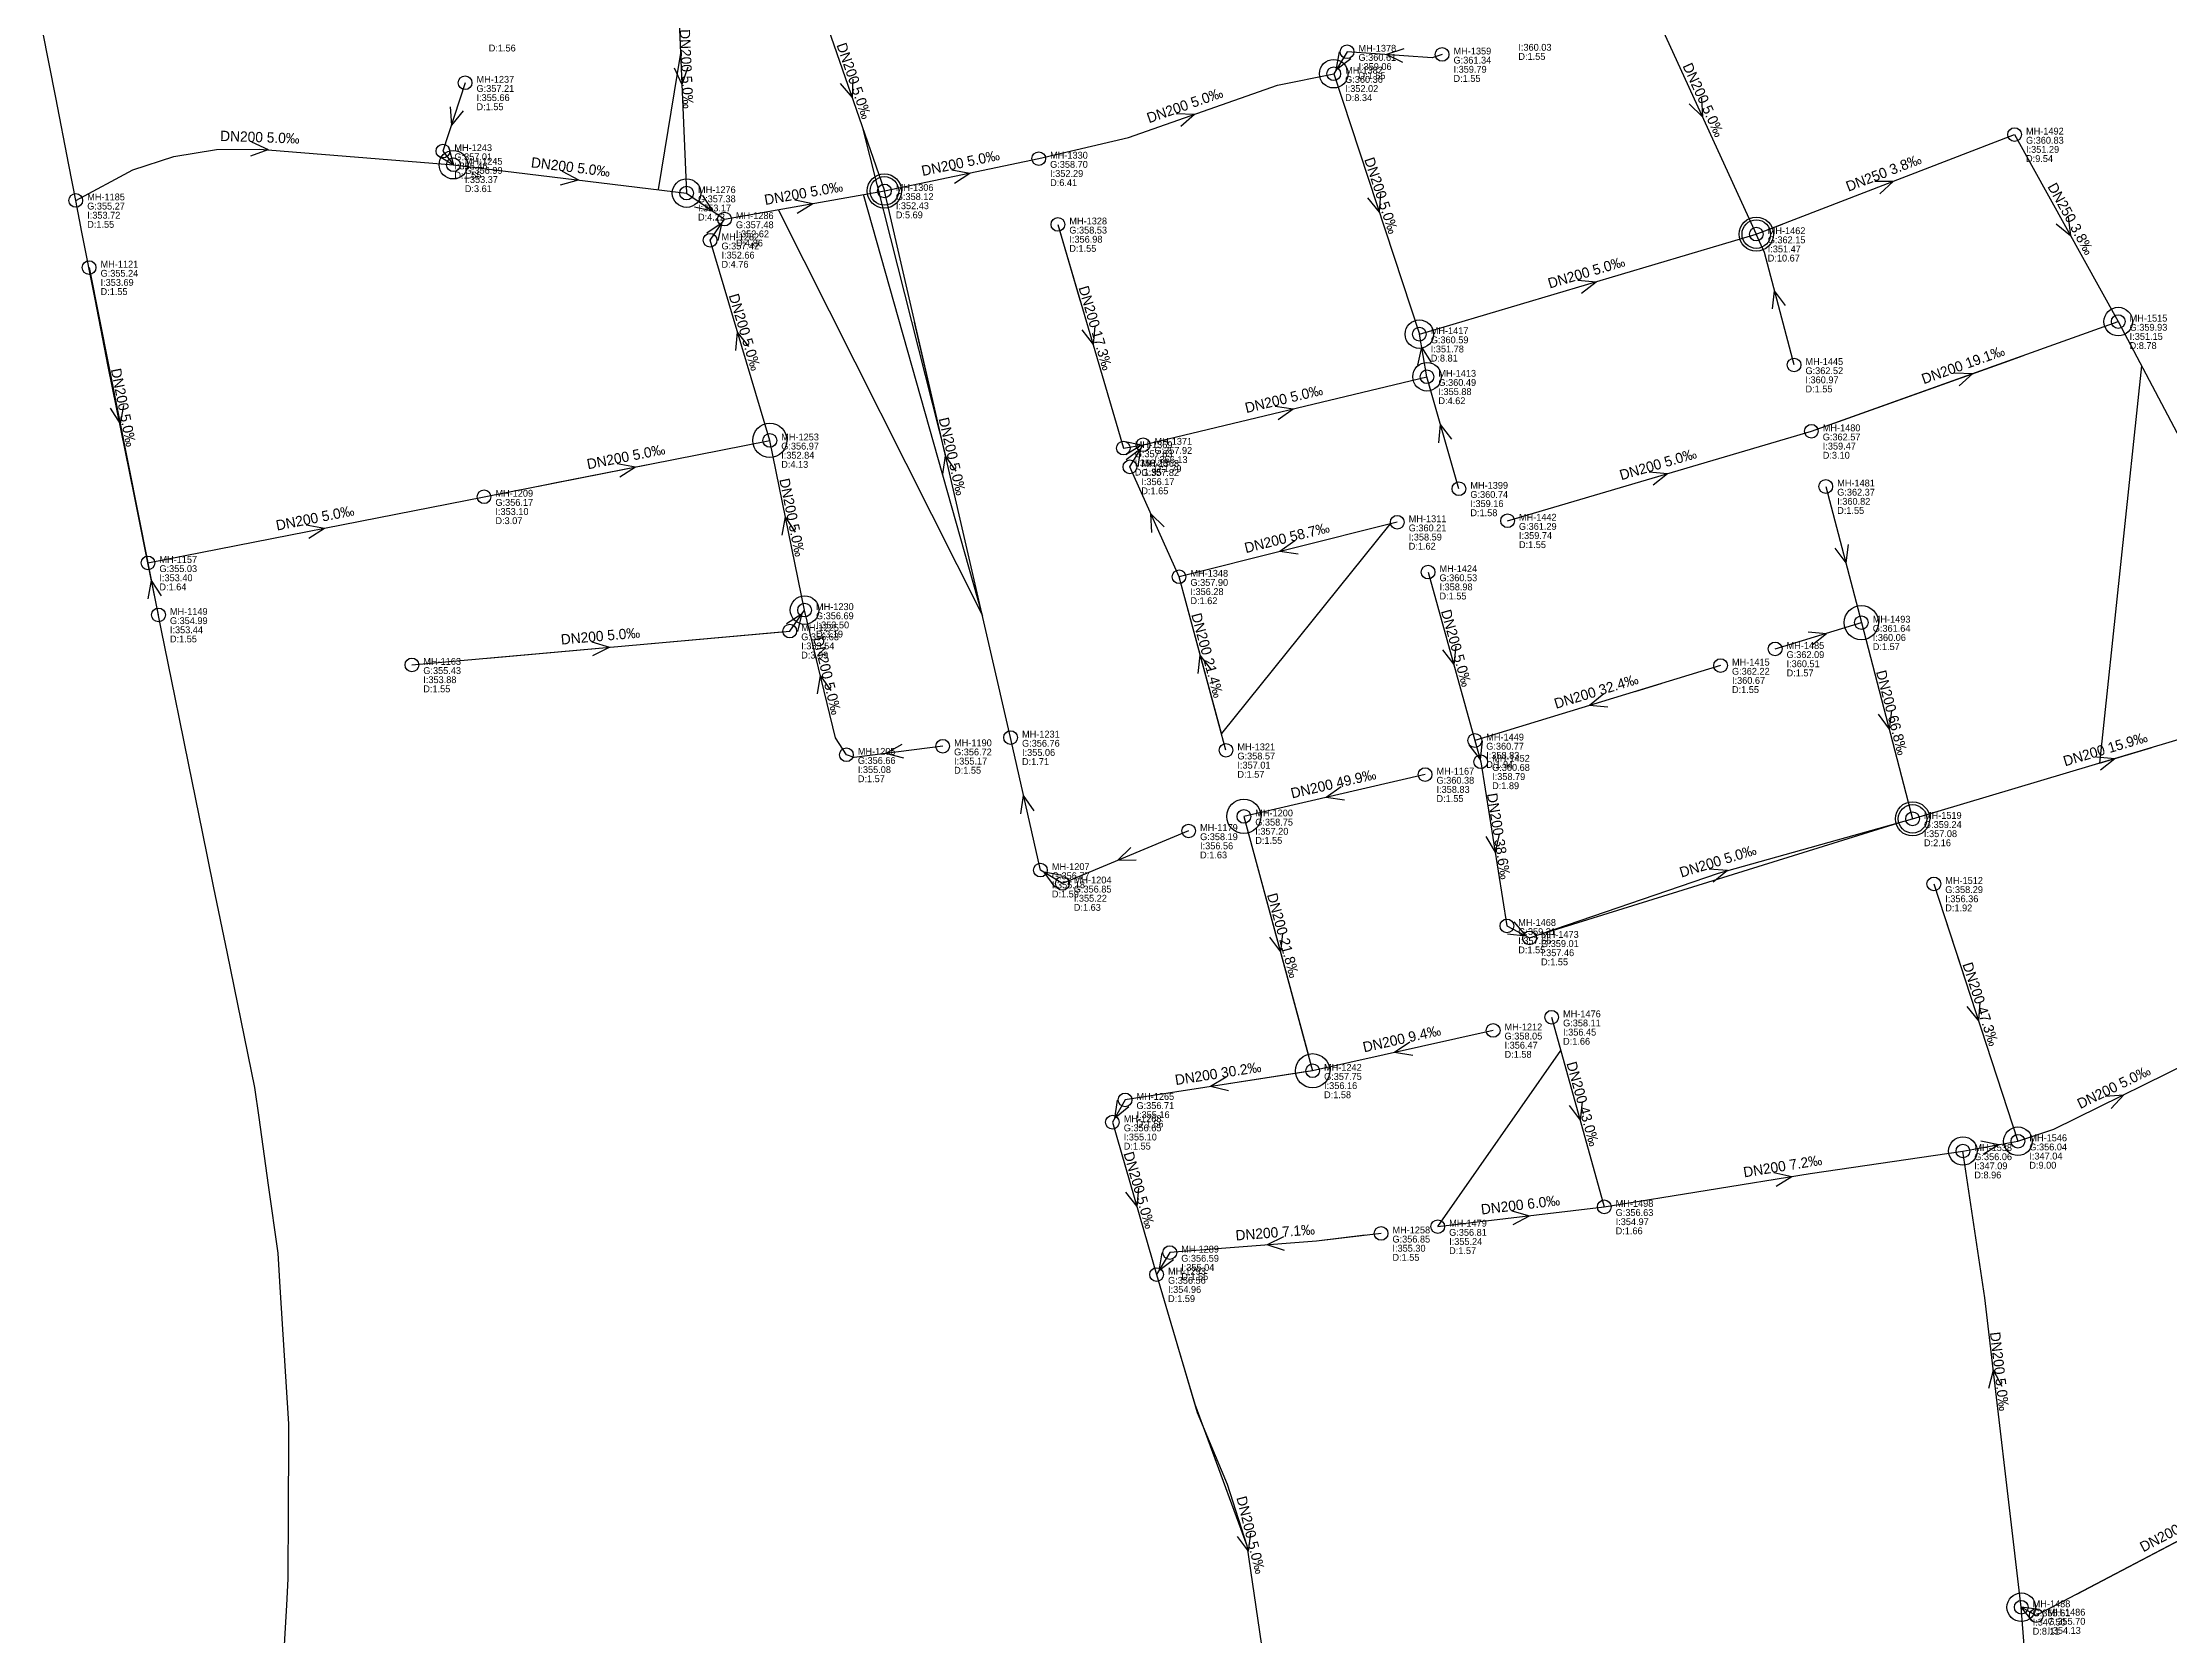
# Model space of a CAD drawing. Header units: metres. Extents: x 449901 to 451990, y 2566737 to 2570846.
# Drawn here: x 449921.7 to 450294.3, y 2568290.2 to 2568569.2 of the extents above; entities that cross this region are included whole.
import ezdxf
from ezdxf.enums import TextEntityAlignment as Align

# ---------------------------------------------------------------- set-up
doc = ezdxf.new("R2010")
doc.units = ezdxf.units.M
for name, color, linetype in [('SEW-CATCHMENT', 4, 'Continuous'), ('SEW-DROP', 6, 'Continuous'), ('SEW-LABEL', 2, 'Continuous'), ('SEW-MH', 7, 'Continuous'), ('SEW-MH-LABEL', 8, 'Continuous'), ('SEW-PIPE-DN200', 3, 'Continuous'), ('SEW-PIPE-DN250', 4, 'Continuous'), ('SEW-RIDER', 8, 'Continuous'), ('SEW-SWEPT-CH', 6, 'Continuous')]:
    doc.layers.add(name, color=color, linetype=linetype)

msp = doc.modelspace()

# ---------------------------------------------------------------- linework, layer by layer
at = {"layer": 'SEW-CATCHMENT'}
msp.add_lwpolyline([(449963.8, 2568283.59), (449964.49, 2568295.57), (449964.76, 2568300.18), (449964.8, 2568312.18), (449964.83, 2568324.18), (449964.84, 2568327.29), (449964.09, 2568339.27), (449963.34, 2568351.24), (449962.97, 2568357.2), (449961.31, 2568369.08), (449959.64, 2568380.97), (449958.91, 2568386.19), (449956.49, 2568397.95), (449954.08, 2568409.7), (449951.66, 2568421.46), (449949.71, 2568430.98), (449947.33, 2568442.74), (449945.7, 2568450.78), (449944.95, 2568454.5), (449942.57, 2568466.26), (449940.19, 2568478.03), (449940.18, 2568478.09), (449937.81, 2568489.79), (449935.43, 2568501.55), (449933.22, 2568512.49), (449930.91, 2568524.27), (449928.61, 2568536.04), (449927.53, 2568541.59), (449926.31, 2568547.82), (449924.01, 2568559.6), (449921.71, 2568571.38)], dxfattribs=at)
at = {"layer": 'SEW-DROP'}
for centre in [(450147.89, 2568563.78), (449993.68, 2568547.84), (450034.53, 2568542.86), (450069.18, 2568543.25), (450221.92, 2568535.68), (450221.92, 2568535.68), (450285.32, 2568520.36), (450162.89, 2568518.16), (450164.23, 2568510.7), (450055.2, 2568469.83), (450249.29, 2568433.27), (450258.11, 2568375.09), (450267.75, 2568376.8), (450268.33, 2568295.18)]:
    msp.add_circle(centre, 2.5, dxfattribs=at)
at = {"layer": 'SEW-LABEL'}
for p, q in [((450148.82, 2568567.61), (450148.28, 2568564.42)), ((450160.18, 2568568.12), (450157.11, 2568567.14)), ((450160.01, 2568565.73), (450157.11, 2568567.14)), ((450032.37, 2568564.83), (450033.7, 2568561.88)), ((450034.77, 2568564.93), (450033.7, 2568561.88)), ((450150.87, 2568566.36), (450148.28, 2568564.42)), ((450061.41, 2568562.07), (450063.52, 2568559.62)), ((450063.68, 2568562.85), (450063.52, 2568559.62)), ((450212.32, 2568559.48), (450212.48, 2568556.25)), ((449993.11, 2568558), (449993.33, 2568554.78)), ((449995.4, 2568557.26), (449993.33, 2568554.78)), ((450120.29, 2568556.83), (450123.52, 2568556.7)), ((450121.09, 2568554.57), (450123.52, 2568556.7)), ((450210.14, 2568558.48), (450212.48, 2568556.25)), ((449958.29, 2568551.82), (449961.25, 2568550.51)), ((449958.21, 2568549.42), (449961.25, 2568550.51)), ((449990.9, 2568549.49), (449993.68, 2568547.84)), ((449992.8, 2568550.95), (449993.68, 2568547.84)), ((450012.47, 2568544.34), (450015.59, 2568545.17)), ((450012.76, 2568546.72), (450015.59, 2568545.17)), ((450080.98, 2568546.94), (450084.16, 2568546.38)), ((450081.47, 2568544.59), (450084.16, 2568546.38)), ((450242.71, 2568544.98), (450245.94, 2568544.94)), ((450243.57, 2568542.74), (450245.94, 2568544.94)), ((450037.29, 2568542.43), (450039.09, 2568539.74)), ((450053.49, 2568541.7), (450056.65, 2568541.04)), ((450053.9, 2568539.34), (450056.65, 2568541.04)), ((450153.79, 2568542.02), (450155.86, 2568539.55)), ((450156.07, 2568542.77), (450155.86, 2568539.55)), ((450035.94, 2568540.45), (450039.09, 2568539.74)), ((450038.07, 2568535.89), (450040.75, 2568537.7)), ((450040.05, 2568534.54), (450040.75, 2568537.7)), ((450274.47, 2568537.47), (450276.97, 2568535.43)), ((450276.57, 2568538.63), (450276.97, 2568535.43)), ((450190.63, 2568527.64), (450193.84, 2568527.35)), ((450191.31, 2568525.34), (450193.84, 2568527.35)), ((450224.73, 2568522.57), (450225.13, 2568525.77)), ((450227.05, 2568523.17), (450225.13, 2568525.77)), ((450043.16, 2568515.29), (450043.45, 2568518.51)), ((450045.45, 2568515.98), (450043.45, 2568518.51)), ((450103.74, 2568518.89), (450105.73, 2568516.35)), ((450106.04, 2568519.57), (450105.73, 2568516.35)), ((450162.64, 2568512.74), (450163.3, 2568515.91)), ((450165.01, 2568513.17), (450163.3, 2568515.91)), ((450256.62, 2568511.38), (450259.85, 2568511.26)), ((450257.43, 2568509.12), (450259.85, 2568511.26)), ((449933.55, 2568505.19), (449935.32, 2568502.48)), ((449935.91, 2568505.66), (449935.32, 2568502.48)), ((450137.62, 2568505.56), (450140.81, 2568505.1)), ((450138.18, 2568503.23), (450140.81, 2568505.1)), ((450166.29, 2568499.12), (450166.62, 2568502.33)), ((450168.6, 2568499.77), (450166.62, 2568502.33)), ((450079.4, 2568493.64), (450079.9, 2568496.83)), ((450081.74, 2568494.18), (450079.9, 2568496.83)), ((450111.08, 2568499.42), (450114.24, 2568498.75)), ((450111.49, 2568497.06), (450114.24, 2568498.75)), ((450111.54, 2568496.18), (450114.1, 2568498.15)), ((450113.61, 2568494.96), (450114.1, 2568498.15)), ((450022.37, 2568495.5), (450025.55, 2568494.91)), ((450022.84, 2568493.15), (450025.55, 2568494.91)), ((450203.17, 2568494.05), (450206.39, 2568493.74)), ((450203.85, 2568491.75), (450206.39, 2568493.74)), ((449967.91, 2568484.77), (449971.08, 2568484.18)), ((450051.28, 2568482.98), (450051.86, 2568486.16)), ((450053.63, 2568483.46), (450051.86, 2568486.16)), ((450116.01, 2568483.44), (450115.88, 2568486.67)), ((450118.2, 2568484.42), (450115.88, 2568486.67)), ((449968.37, 2568482.42), (449971.08, 2568484.18)), ((450141.08, 2568481.98), (450138.46, 2568480.09)), ((450237.99, 2568481.31), (450237.58, 2568478.1)), ((450141.66, 2568479.65), (450138.46, 2568480.09)), ((450235.66, 2568480.7), (450237.58, 2568478.1)), ((449940.22, 2568471.83), (449940.8, 2568475.01)), ((449942.57, 2568472.3), (449940.8, 2568475.01)), ((450052.06, 2568467.46), (450054.77, 2568469.22)), ((450054.02, 2568466.07), (450054.77, 2568469.22)), ((450017.91, 2568464.26), (450021, 2568463.33)), ((450018.12, 2568461.87), (450021, 2568463.33)), ((450166.96, 2568462.87), (450168.92, 2568460.3)), ((450169.27, 2568463.51), (450168.92, 2568460.3)), ((450230.99, 2568466.04), (450234.2, 2568465.76)), ((450231.68, 2568463.74), (450234.2, 2568465.76)), ((450124.14, 2568458.71), (450124.51, 2568461.92)), ((450126.46, 2568459.34), (450124.51, 2568461.92)), ((450057.49, 2568455.18), (450057.96, 2568458.38)), ((450059.83, 2568455.74), (450057.96, 2568458.38)), ((450195.22, 2568455.14), (450192.7, 2568453.12)), ((450195.92, 2568452.84), (450192.7, 2568453.12)), ((450243.26, 2568451.6), (450245.18, 2568449)), ((450245.59, 2568452.21), (450245.18, 2568449)), ((450072.26, 2568446.28), (450069.44, 2568444.71)), ((450072.56, 2568443.9), (450069.44, 2568444.71)), ((450171.57, 2568446.26), (450173.53, 2568443.69)), ((450173.88, 2568446.9), (450173.53, 2568443.69)), ((450281.53, 2568444.15), (450284.75, 2568443.86)), ((450282.22, 2568441.85), (450284.75, 2568443.86)), ((450093.06, 2568434.17), (450093.57, 2568437.36)), ((450095.4, 2568434.7), (450093.57, 2568437.36)), ((450149.22, 2568438.86), (450146.56, 2568437.02)), ((450149.76, 2568436.52), (450146.56, 2568437.02)), ((450174.51, 2568430.19), (450176.17, 2568427.42)), ((450176.88, 2568430.57), (450176.17, 2568427.42)), ((450112.35, 2568428.23), (450110.04, 2568425.97)), ((450113.27, 2568426.02), (450110.04, 2568425.97)), ((450099.1, 2568421.32), (450097.16, 2568423.91)), ((450100.35, 2568423.37), (450097.16, 2568423.91)), ((450213.66, 2568424.52), (450216.88, 2568424.26)), ((450214.37, 2568422.23), (450216.88, 2568424.26)), ((450179.45, 2568415.23), (450181.54, 2568412.77)), ((450136.63, 2568412.55), (450138.57, 2568409.97)), ((450138.94, 2568413.18), (450138.57, 2568409.97)), ((450178.33, 2568413.11), (450181.54, 2568412.77)), ((450258.78, 2568400.39), (450260.85, 2568397.91)), ((450261.06, 2568401.13), (450260.85, 2568397.91)), ((450161.21, 2568394.18), (450158.55, 2568392.35)), ((450161.74, 2568391.84), (450158.55, 2568392.35)), ((450129.07, 2568388.01), (450126.29, 2568386.37)), ((450129.44, 2568385.64), (450126.29, 2568386.37)), ((450283.06, 2568384.71), (450286.28, 2568384.95)), ((450284.11, 2568382.55), (450286.28, 2568384.95)), ((450109.93, 2568383.99), (450109.48, 2568380.79)), ((450112.01, 2568382.8), (450109.48, 2568380.79)), ((450189.12, 2568383.04), (450191.08, 2568380.47)), ((450191.43, 2568383.68), (450191.08, 2568380.47)), ((450261.24, 2568376.87), (450264.41, 2568376.21)), ((450261.66, 2568374.51), (450264.41, 2568376.21)), ((450225, 2568371.32), (450228.15, 2568370.61)), ((450225.38, 2568368.95), (450228.15, 2568370.61)), ((450111.42, 2568367.9), (450113.41, 2568365.35)), ((450113.72, 2568368.56), (450113.41, 2568365.35)), ((450179.07, 2568364.59), (450182.19, 2568363.75)), ((450179.35, 2568362.21), (450182.19, 2568363.75)), ((450139.1, 2568360.07), (450136.21, 2568358.64)), ((450139.29, 2568357.67), (450136.21, 2568358.64)), ((450117.76, 2568357.27), (450117.25, 2568354.08)), ((450119.82, 2568356.04), (450117.25, 2568354.08)), ((450262.63, 2568333.56), (450263.47, 2568336.68)), ((450265.01, 2568333.84), (450263.47, 2568336.68)), ((450130.99, 2568307.6), (450132.88, 2568304.98)), ((450133.32, 2568308.18), (450132.88, 2568304.98)), ((450270.38, 2568292.67), (450268.33, 2568295.18)), ((450271.54, 2568294.77), (450268.33, 2568295.18))]:
    msp.add_line(p, q, dxfattribs=at)
at = {"layer": 'SEW-MH'}
for centre in [(450150.23, 2568567.63), (450166.88, 2568567.15), (449995.73, 2568562.19), (450147.89, 2568563.78), (450267.17, 2568553.12), (449991.85, 2568550.22), (449993.68, 2568547.84), (450096.21, 2568548.9), (450069.18, 2568543.25), (449927.53, 2568541.59), (450034.53, 2568542.86), (450041.17, 2568538.32), (450099.58, 2568537.38), (450038.64, 2568534.6), (450221.92, 2568535.68), (449929.87, 2568529.82), (450162.89, 2568518.16), (450285.32, 2568520.36), (450164.23, 2568510.7), (450228.53, 2568512.76), (450049.11, 2568499.55), (450114.49, 2568498.79), (450231.56, 2568501.15), (450111.04, 2568498.2), (450112.19, 2568494.92), (450169.83, 2568491.08), (450234.09, 2568491.48), (449999.04, 2568489.69), (450159.03, 2568485.22), (450178.34, 2568485.49), (449940.18, 2568478.09), (450164.42, 2568476.49), (450120.79, 2568475.67), (449942.02, 2568468.98), (450055.2, 2568469.83), (450052.61, 2568466.15), (450240.32, 2568467.63), (450225.22, 2568463.03), (449986.41, 2568460.24), (450215.66, 2568460.11), (450091.29, 2568447.5), (450172.61, 2568446.99), (450062.53, 2568444.49), (450079.39, 2568445.98), (450129.02, 2568445.27), (450173.64, 2568443.27), (450163.9, 2568441.02), (450132.15, 2568433.69), (450249.29, 2568433.27), (450122.48, 2568431.14), (450096.52, 2568424.3), (450100.36, 2568421.96), (450253.02, 2568421.87), (450178.22, 2568414.52), (450182.21, 2568412.42), (450186.07, 2568398.51), (450175.82, 2568396.22), (450144.2, 2568389.14), (450111.34, 2568384.05), (450109.11, 2568380.14), (450267.75, 2568376.8), (450258.11, 2568375.09), (450195.28, 2568365.31), (450156.18, 2568360.66), (450166.11, 2568361.84), (450119.18, 2568357.3), (450116.87, 2568353.44), (450268.33, 2568295.18), (450270.96, 2568293.72)]:
    msp.add_circle(centre, 1.2, dxfattribs=at)
at = {"layer": 'SEW-PIPE-DN200'}
for points in [[(450032.74, 2568583.9), (450034.53, 2568542.86)], [(450056.89, 2568578.84), (450069.18, 2568543.25)], [(450201.8, 2568579.56), (450221.92, 2568535.68)], [(450150.23, 2568567.63), (450147.89, 2568563.78)], [(450166.88, 2568567.15), (450165.16, 2568566.57), (450150.23, 2568567.63)], [(450096.21, 2568548.9), (450111.97, 2568552.63), (450138.02, 2568561.8), (450147.89, 2568563.78)], [(450147.89, 2568563.78), (450162.89, 2568518.16)], [(449995.73, 2568562.19), (449991.85, 2568550.22)], [(449927.53, 2568541.59), (449937.5, 2568546.97), (449944.7, 2568549.27), (449952.16, 2568550.48), (449959.73, 2568550.57), (449993.68, 2568547.84)], [(449991.85, 2568550.22), (449993.68, 2568547.84)], [(450069.18, 2568543.25), (450096.21, 2568548.9)], [(449993.68, 2568547.84), (450034.53, 2568542.86)], [(450034.53, 2568542.86), (450041.17, 2568538.32)], [(450041.17, 2568538.32), (450069.18, 2568543.25)], [(450091.29, 2568447.5), (450069.18, 2568543.25)], [(450038.64, 2568534.6), (450041.17, 2568538.32)], [(450099.58, 2568537.38), (450111.04, 2568498.2), (450111.04, 2568498.2)], [(450049.11, 2568499.55), (450038.64, 2568534.6)], [(450162.89, 2568518.16), (450221.92, 2568535.68)], [(450228.53, 2568512.76), (450223.38, 2568532.49), (450221.92, 2568535.68)], [(449929.87, 2568529.82), (449940.18, 2568478.09)], [(450231.56, 2568501.15), (450285.32, 2568520.36)], [(450164.23, 2568510.7), (450162.89, 2568518.16)], [(450114.49, 2568498.79), (450164.23, 2568510.7)], [(450169.83, 2568491.08), (450164.23, 2568510.7)], [(450178.34, 2568485.49), (450231.56, 2568501.15)], [(449999.04, 2568489.69), (450049.11, 2568499.55)], [(450055.2, 2568469.83), (450049.11, 2568499.55)], [(450111.04, 2568498.2), (450114.49, 2568498.79)], [(450112.19, 2568494.92), (450114.49, 2568498.79)], [(450120.79, 2568475.67), (450112.19, 2568494.92)], [(449940.18, 2568478.09), (449999.04, 2568489.69)], [(450234.09, 2568491.48), (450240.32, 2568467.63)], [(450159.03, 2568485.22), (450120.79, 2568475.67)], [(449942.02, 2568468.98), (449940.18, 2568478.09)], [(450129.02, 2568445.27), (450120.79, 2568475.67)], [(450164.42, 2568476.49), (450172.61, 2568446.99)], [(450052.61, 2568466.15), (450055.2, 2568469.83)], [(450062.53, 2568444.49), (450062.53, 2568444.49), (450060.59, 2568447.43), (450055.2, 2568469.83)], [(449986.41, 2568460.24), (450052.61, 2568466.15)], [(450225.22, 2568463.03), (450240.32, 2568467.63)], [(450240.32, 2568467.63), (450249.29, 2568433.27)], [(450215.66, 2568460.11), (450172.61, 2568446.99)], [(450249.29, 2568433.27), (450317.33, 2568453.58)], [(450096.52, 2568424.3), (450091.29, 2568447.5)], [(450079.39, 2568445.98), (450063.91, 2568444.01), (450062.53, 2568444.49)], [(450172.61, 2568446.99), (450173.64, 2568443.27)], [(450163.9, 2568441.02), (450132.15, 2568433.69)], [(450173.64, 2568443.27), (450178.22, 2568414.52)], [(450132.15, 2568433.69), (450144.2, 2568389.14)], [(450182.21, 2568412.42), (450215.31, 2568423.78), (450249.29, 2568433.27)], [(450122.48, 2568431.14), (450100.36, 2568421.96)], [(450100.36, 2568421.96), (450096.52, 2568424.3)], [(450253.02, 2568421.87), (450267.75, 2568376.8)], [(450178.22, 2568414.52), (450182.21, 2568412.42)], [(450175.82, 2568396.22), (450144.2, 2568389.14)], [(450186.07, 2568398.51), (450195.28, 2568365.31)], [(450267.75, 2568376.8), (450274.01, 2568378.93), (450301.79, 2568392.57)], [(450144.2, 2568389.14), (450111.34, 2568384.05)], [(450111.34, 2568384.05), (450109.11, 2568380.14)], [(450109.11, 2568380.14), (450116.87, 2568353.44)], [(450258.11, 2568375.09), (450267.75, 2568376.8)], [(450195.28, 2568365.31), (450231.36, 2568371.13), (450258.11, 2568375.09)], [(450268.33, 2568295.18), (450261.98, 2568349.39), (450258.11, 2568375.09)], [(450166.11, 2568361.84), (450195.28, 2568365.31)], [(450156.18, 2568360.66), (450144.87, 2568359.32), (450119.18, 2568357.3)], [(450119.18, 2568357.3), (450116.87, 2568353.44)], [(450116.87, 2568353.44), (450123.98, 2568329.28), (450129.22, 2568316.74), (450132.65, 2568306.01), (450136.49, 2568280.15), (450141.37, 2568257.67)], [(450321.96, 2568320.55), (450270.96, 2568293.72)], [(450270.24, 2568270.74), (450268.33, 2568295.18)], [(450270.96, 2568293.72), (450268.33, 2568295.18)]]:
    msp.add_lwpolyline(points, dxfattribs=at)
at = {"layer": 'SEW-PIPE-DN250'}
for points in [[(450221.92, 2568535.68), (450267.17, 2568553.12)], [(450267.17, 2568553.12), (450285.32, 2568520.36)], [(450285.32, 2568520.36), (450303.18, 2568486.55), (450317.33, 2568453.58)]]:
    msp.add_lwpolyline(points, dxfattribs=at)
at = {"layer": 'SEW-RIDER'}
for points in [[(450033.46, 2568567.37), (450029.57, 2568543.47)], [(449995.73, 2568562.19), (449995.73, 2568562.19)], [(450065.43, 2568554.09), (450080, 2568496.4), (450074.48, 2568520.28)], [(450050.6, 2568539.98), (450086.35, 2568468.88), (450065.5, 2568542.6)], [(450099.58, 2568537.38), (450103.44, 2568524.2), (450103.87, 2568522.72)], [(450224.36, 2568536.62), (450226.52, 2568537.45)], [(450235.54, 2568502.58), (450265.33, 2568513.21), (450268.73, 2568514.43)], [(450289.4, 2568512.63), (450282.01, 2568443.04), (450291.2, 2568445.78)], [(450008.57, 2568491.56), (450011.41, 2568492.12), (450029.26, 2568495.64)], [(450197.7, 2568491.19), (450197.7, 2568491.19)], [(450157.72, 2568484.9), (450128.23, 2568448.19), (450121.79, 2568471.98)], [(449999.65, 2568461.42), (450051.14, 2568466.02)], [(450205.19, 2568456.92), (450200.64, 2568455.53)], [(450184.51, 2568413.21), (450246.82, 2568432.59)], [(450133.15, 2568430), (450143.48, 2568391.81)], [(450253.02, 2568421.87), (450256.8, 2568410.29), (450258.26, 2568405.83)], [(450166.11, 2568361.84), (450187.68, 2568392.72)], [(450143.31, 2568389.01), (450127.58, 2568386.57)], [(450153.38, 2568360.33), (450144.87, 2568359.32)], [(450120.54, 2568340.96), (450123.54, 2568330.77), (450132.65, 2568306.01)], [(450321.96, 2568320.55), (450278.02, 2568297.44)]]:
    msp.add_lwpolyline(points, dxfattribs=at)
at = {"layer": 'SEW-SWEPT-CH'}
for centre in [(450069.18, 2568543.25), (450221.92, 2568535.68), (450049.11, 2568499.55), (450240.32, 2568467.63), (450132.15, 2568433.69), (450249.29, 2568433.27), (450144.2, 2568389.14)]:
    msp.add_circle(centre, 3, dxfattribs=at)

# ---------------------------------------------------------------- texts
at = {"layer": 'SEW-LABEL'}
for s, rotation, p in [('DN200 5.0‰', -87.4917, (450033.63, 2568564.58)), ('DN200 5.0‰', -70.9556, (450063.03, 2568562.24)), ('DN200 5.0‰', -65.3708, (450211.86, 2568558.82)), ('DN200 5.0‰', 19.3829, (450122.1, 2568557.4)), ('DN200 5.0‰', -1.9847, (449959.75, 2568551.77)), ('DN200 5.0‰', -6.9412, (450014.1, 2568546.55)), ('DN200 5.0‰', 11.8073, (450082.69, 2568547.27)), ('DN200 5.0‰', -71.7998, (450155.39, 2568542.17)), ('DN250 3.8‰', 21.0845, (450244.54, 2568545.6)), ('DN200 5.0‰', 9.9814, (450055.17, 2568541.98)), ('DN250 3.8‰', -61.012, (450276.24, 2568537.94)), ('DN200 5.0‰', 16.5265, (450192.4, 2568528.12)), ('DN200 17.3‰', -73.6852, (450105.31, 2568518.99)), ('DN200 5.0‰', 286.6398, (450043.88, 2568518.27)), ('DN200 19.1‰', 19.658, (450258.44, 2568511.95)), ('DN200 5.0‰', -78.7358, (449935.02, 2568505.15)), ('DN200 5.0‰', 13.4612, (450139.36, 2568505.95)), ('DN200 5.0‰', 283.0056, (450080.23, 2568496.57)), ('DN200 5.0‰', 11.1451, (450024.08, 2568495.82)), ('DN200 5.0‰', 16.4007, (450204.95, 2568494.52)), ('DN200 5.0‰', 281.5799, (450052.16, 2568485.89)), ('DN200 5.0‰', 11.1451, (449969.61, 2568485.09)), ('DN200 58.7‰', 14.0191, (450139.91, 2568481.65)), ('DN200 5.0‰', -74.4856, (450168.52, 2568462.94)), ('DN200 5.0‰', 5.1071, (450019.51, 2568464.4)), ('DN200 21.4‰', 285.1391, (450124.91, 2568461.67)), ('DN200 5.0‰', 283.5236, (450058.31, 2568458.12)), ('DN200 66.8‰', -75.3623, (450244.8, 2568451.65)), ('DN200 32.4‰', 16.9473, (450194.13, 2568454.75)), ('DN200 15.9‰', 16.6174, (450283.31, 2568444.63)), ('DN200 49.9‰', 13.0103, (450148.03, 2568438.55)), ('DN200 38.6‰', -80.9451, (450175.93, 2568430.1)), ('DN200 5.0‰', 17.1524, (450215.45, 2568425.02)), ('DN200 21.8‰', -74.861, (450138.18, 2568412.62)), ('DN200 47.3‰', -71.8998, (450260.38, 2568400.54)), ('DN200 9.4‰', 12.6112, (450160.01, 2568393.88)), ('DN200 30.2‰', 8.8161, (450127.77, 2568387.8)), ('DN200 43.0‰', -74.4859, (450190.68, 2568383.11)), ('DN200 5.0‰', 26.1553, (450284.93, 2568385.49)), ('DN200 5.0‰', -73.8032, (450112.99, 2568367.99)), ('DN200 7.2‰', 9.1559, (450226.67, 2568371.57)), ('DN200 6.0‰', 6.7818, (450180.7, 2568364.78)), ('DN200 7.1‰', 4.4831, (450137.7, 2568359.95)), ('DN200 5.0‰', 276.6831, (450263.65, 2568336.39)), ('DN200 5.0‰', -75.8816, (450132.52, 2568307.63)), ('DN200 51.4‰', 27.7467, (450296.46, 2568308.34))]:
    msp.add_text(s, height=1.8, rotation=rotation, dxfattribs=at).set_placement(p, align=Align.CENTER)
at = {"layer": 'SEW-MH-LABEL'}
for s, p in [('D:1.56', (449999.87, 2568567.67)), ('G:360.61', (450152.23, 2568566.03)), ('MH-1378', (450152.23, 2568567.63)), ('G:361.34', (450168.88, 2568565.55)), ('MH-1359', (450168.88, 2568567.15)), ('D:1.55', (450180.24, 2568566.2)), ('I:360.03', (450180.24, 2568567.8)), ('MH-1237', (449997.73, 2568562.19)), ('G:360.36', (450149.89, 2568562.18)), ('MH-1382', (450149.89, 2568563.78)), ('D:1.55', (450152.23, 2568562.83)), ('I:359.06', (450152.23, 2568564.43)), ('D:1.55', (450168.88, 2568562.35)), ('I:359.79', (450168.88, 2568563.95)), ('G:357.21', (449997.73, 2568560.59)), ('I:355.66', (449997.73, 2568558.99)), ('D:8.34', (450149.89, 2568558.98)), ('I:352.02', (450149.89, 2568560.58)), ('D:1.55', (449997.73, 2568557.39)), ('G:360.83', (450269.17, 2568551.52)), ('MH-1492', (450269.17, 2568553.12)), ('G:357.01', (449993.85, 2568548.62)), ('MH-1243', (449993.85, 2568550.22)), ('I:355.46', (449993.85, 2568547.02)), ('MH-1245', (449995.68, 2568547.84)), ('G:358.70', (450098.21, 2568547.3)), ('MH-1330', (450098.21, 2568548.9)), ('D:9.54', (450269.17, 2568548.32)), ('I:351.29', (450269.17, 2568549.92)), ('D:1.55', (449993.85, 2568545.42)), ('G:356.99', (449995.68, 2568546.24)), ('I:353.37', (449995.68, 2568544.64)), ('MH-1306', (450071.18, 2568543.25)), ('D:6.41', (450098.21, 2568544.1)), ('I:352.29', (450098.21, 2568545.7)), ('G:355.27', (449929.53, 2568539.99)), ('MH-1185', (449929.53, 2568541.59)), ('D:3.61', (449995.68, 2568543.04)), ('G:357.38', (450036.53, 2568541.26)), ('MH-1276', (450036.53, 2568542.86)), ('I:353.17', (450036.53, 2568539.66)), ('G:358.12', (450071.18, 2568541.65)), ('I:352.43', (450071.18, 2568540.05)), ('D:1.55', (449929.53, 2568536.79)), ('I:353.72', (449929.53, 2568538.39)), ('D:4.22', (450036.53, 2568538.06)), ('G:357.48', (450043.17, 2568536.72)), ('MH-1286', (450043.17, 2568538.32)), ('D:5.69', (450071.18, 2568538.45)), ('G:358.53', (450101.58, 2568535.78)), ('MH-1328', (450101.58, 2568537.38)), ('MH-1462', (450223.92, 2568535.68)), ('G:357.42', (450040.64, 2568533)), ('MH-1282', (450040.64, 2568534.6)), ('D:4.86', (450043.17, 2568533.52)), ('I:352.62', (450043.17, 2568535.12)), ('D:1.55', (450101.58, 2568532.58)), ('I:356.98', (450101.58, 2568534.18)), ('G:362.15', (450223.92, 2568534.08)), ('I:351.47', (450223.92, 2568532.48)), ('MH-1121', (449931.87, 2568529.82)), ('D:4.76', (450040.64, 2568529.8)), ('I:352.66', (450040.64, 2568531.4)), ('D:10.67', (450223.92, 2568530.88)), ('G:355.24', (449931.87, 2568528.22)), ('D:1.55', (449931.87, 2568525.02)), ('I:353.69', (449931.87, 2568526.62)), ('MH-1417', (450164.89, 2568518.16)), ('G:359.93', (450287.32, 2568518.76)), ('MH-1515', (450287.32, 2568520.36)), ('I:351.15', (450287.32, 2568517.16)), ('G:360.59', (450164.89, 2568516.56)), ('D:8.81', (450164.89, 2568513.36)), ('I:351.78', (450164.89, 2568514.96)), ('D:8.78', (450287.32, 2568515.56)), ('MH-1413', (450166.23, 2568510.7)), ('G:362.52', (450230.53, 2568511.16)), ('MH-1445', (450230.53, 2568512.76)), ('G:360.49', (450166.23, 2568509.1)), ('D:4.62', (450166.23, 2568505.9)), ('I:355.88', (450166.23, 2568507.5)), ('D:1.55', (450230.53, 2568507.96)), ('I:360.97', (450230.53, 2568509.56)), ('MH-1253', (450051.11, 2568499.55)), ('MH-1371', (450116.49, 2568498.79)), ('G:362.57', (450233.56, 2568499.55)), ('MH-1480', (450233.56, 2568501.15)), ('G:356.97', (450051.11, 2568497.95)), ('D:4.13', (450051.11, 2568494.75)), ('I:352.84', (450051.11, 2568496.35)), ('G:357.83', (450113.04, 2568496.6)), ('MH-1369', (450113.04, 2568498.2)), ('I:356.28', (450113.04, 2568495)), ('MH-1368', (450114.19, 2568494.92)), ('G:357.92', (450116.49, 2568497.19)), ('I:356.13', (450116.49, 2568495.59)), ('D:3.10', (450233.56, 2568496.35)), ('I:359.47', (450233.56, 2568497.95)), ('D:1.55', (450113.04, 2568493.4)), ('G:357.82', (450114.19, 2568493.32)), ('I:356.17', (450114.19, 2568491.72)), ('D:1.79', (450116.49, 2568493.99)), ('MH-1399', (450171.83, 2568491.08)), ('MH-1481', (450236.09, 2568491.48)), ('G:356.17', (450001.04, 2568488.09)), ('MH-1209', (450001.04, 2568489.69)), ('D:1.65', (450114.19, 2568490.12)), ('G:360.74', (450171.83, 2568489.48)), ('I:359.16', (450171.83, 2568487.88)), ('G:362.37', (450236.09, 2568489.88)), ('I:360.82', (450236.09, 2568488.28)), ('D:3.07', (450001.04, 2568484.89)), ('I:353.10', (450001.04, 2568486.49)), ('G:360.21', (450161.03, 2568483.62)), ('MH-1311', (450161.03, 2568485.22)), ('D:1.58', (450171.83, 2568486.28)), ('G:361.29', (450180.34, 2568483.89)), ('MH-1442', (450180.34, 2568485.49)), ('D:1.55', (450236.09, 2568486.68)), ('D:1.62', (450161.03, 2568480.42)), ('I:358.59', (450161.03, 2568482.02)), ('D:1.55', (450180.34, 2568480.69)), ('I:359.74', (450180.34, 2568482.29)), ('G:355.03', (449942.18, 2568476.49)), ('MH-1157', (449942.18, 2568478.09)), ('MH-1424', (450166.42, 2568476.49)), ('D:1.64', (449942.18, 2568473.29)), ('I:353.40', (449942.18, 2568474.89)), ('G:357.90', (450122.79, 2568474.07)), ('MH-1348', (450122.79, 2568475.67)), ('I:356.28', (450122.79, 2568472.47)), ('G:360.53', (450166.42, 2568474.89)), ('I:358.98', (450166.42, 2568473.29)), ('MH-1149', (449944.02, 2568468.98)), ('MH-1230', (450057.2, 2568469.83)), ('D:1.62', (450122.79, 2568470.87)), ('D:1.55', (450166.42, 2568471.69)), ('G:354.99', (449944.02, 2568467.38)), ('I:353.44', (449944.02, 2568465.78)), ('MH-1225', (450054.61, 2568466.15)), ('G:356.69', (450057.2, 2568468.23)), ('D:3.19', (450057.2, 2568465.03)), ('I:353.50', (450057.2, 2568466.63)), ('G:361.64', (450242.32, 2568466.03)), ('MH-1493', (450242.32, 2568467.63)), ('D:1.55', (449944.02, 2568464.18)), ('G:356.63', (450054.61, 2568464.55)), ('D:3.09', (450054.61, 2568461.35)), ('I:353.54', (450054.61, 2568462.95)), ('G:362.09', (450227.22, 2568461.43)), ('MH-1485', (450227.22, 2568463.03)), ('D:1.57', (450242.32, 2568462.83)), ('I:360.06', (450242.32, 2568464.43)), ('G:355.43', (449988.41, 2568458.64)), ('MH-1163', (449988.41, 2568460.24)), ('G:362.22', (450217.66, 2568458.51)), ('MH-1415', (450217.66, 2568460.11)), ('D:1.57', (450227.22, 2568458.23)), ('I:360.51', (450227.22, 2568459.83)), ('D:1.55', (449988.41, 2568455.44)), ('I:353.88', (449988.41, 2568457.04)), ('D:1.55', (450217.66, 2568455.31)), ('I:360.67', (450217.66, 2568456.91)), ('MH-1231', (450093.29, 2568447.5)), ('MH-1449', (450174.61, 2568446.99)), ('G:356.66', (450064.53, 2568442.89)), ('MH-1205', (450064.53, 2568444.49)), ('G:356.72', (450081.39, 2568444.38)), ('MH-1190', (450081.39, 2568445.98)), ('I:355.17', (450081.39, 2568442.78)), ('G:356.76', (450093.29, 2568445.9)), ('D:1.71', (450093.29, 2568442.7)), ('I:355.06', (450093.29, 2568444.3)), ('G:358.57', (450131.02, 2568443.67)), ('MH-1321', (450131.02, 2568445.27)), ('G:360.77', (450174.61, 2568445.39)), ('I:358.83', (450174.61, 2568443.79)), ('MH-1452', (450175.64, 2568443.27)), ('D:1.57', (450064.53, 2568439.69)), ('I:355.08', (450064.53, 2568441.29)), ('D:1.55', (450081.39, 2568441.18)), ('D:1.57', (450131.02, 2568440.47)), ('I:357.01', (450131.02, 2568442.07)), ('G:360.38', (450165.9, 2568439.42)), ('MH-1167', (450165.9, 2568441.02)), ('D:1.94', (450174.61, 2568442.19)), ('G:360.68', (450175.64, 2568441.67)), ('I:358.79', (450175.64, 2568440.07)), ('D:1.55', (450165.9, 2568436.22)), ('I:358.83', (450165.9, 2568437.82)), ('D:1.89', (450175.64, 2568438.47)), ('G:358.75', (450134.15, 2568432.09)), ('MH-1200', (450134.15, 2568433.69)), ('G:359.24', (450251.29, 2568431.67)), ('MH-1519', (450251.29, 2568433.27)), ('G:358.19', (450124.48, 2568429.54)), ('MH-1179', (450124.48, 2568431.14)), ('I:356.56', (450124.48, 2568427.94)), ('D:1.55', (450134.15, 2568428.89)), ('I:357.20', (450134.15, 2568430.49)), ('D:2.16', (450251.29, 2568428.47)), ('I:357.08', (450251.29, 2568430.07)), ('MH-1207', (450098.52, 2568424.3)), ('D:1.63', (450124.48, 2568426.34)), ('G:356.77', (450098.52, 2568422.7)), ('I:355.18', (450098.52, 2568421.1)), ('G:356.85', (450102.36, 2568420.36)), ('MH-1204', (450102.36, 2568421.96)), ('G:358.29', (450255.02, 2568420.27)), ('MH-1512', (450255.02, 2568421.87)), ('D:1.59', (450098.52, 2568419.5)), ('D:1.63', (450102.36, 2568417.16)), ('I:355.22', (450102.36, 2568418.76)), ('D:1.92', (450255.02, 2568417.07)), ('I:356.36', (450255.02, 2568418.67)), ('G:359.21', (450180.22, 2568412.92)), ('MH-1468', (450180.22, 2568414.52)), ('D:1.55', (450180.22, 2568409.72)), ('I:357.66', (450180.22, 2568411.32)), ('G:359.01', (450184.21, 2568410.82)), ('MH-1473', (450184.21, 2568412.42)), ('I:357.46', (450184.21, 2568409.22)), ('D:1.55', (450184.21, 2568407.62)), ('MH-1476', (450188.07, 2568398.51)), ('G:358.05', (450177.82, 2568394.62)), ('MH-1212', (450177.82, 2568396.22)), ('G:358.11', (450188.07, 2568396.91)), ('I:356.45', (450188.07, 2568395.31)), ('D:1.58', (450177.82, 2568391.42)), ('I:356.47', (450177.82, 2568393.02)), ('D:1.66', (450188.07, 2568393.71)), ('G:357.75', (450146.2, 2568387.54)), ('MH-1242', (450146.2, 2568389.14)), ('MH-1265', (450113.34, 2568384.05)), ('D:1.58', (450146.2, 2568384.34)), ('I:356.16', (450146.2, 2568385.94)), ('MH-1268', (450111.11, 2568380.14)), ('G:356.71', (450113.34, 2568382.45)), ('D:1.56', (450113.34, 2568379.25)), ('I:355.16', (450113.34, 2568380.85)), ('G:356.65', (450111.11, 2568378.54)), ('I:355.10', (450111.11, 2568376.94)), ('MH-1546', (450269.75, 2568376.8)), ('D:1.55', (450111.11, 2568375.34)), ('G:356.06', (450260.11, 2568373.49)), ('MH-1538', (450260.11, 2568375.09)), ('I:347.09', (450260.11, 2568371.89)), ('G:356.04', (450269.75, 2568375.2)), ('D:9.00', (450269.75, 2568372)), ('I:347.04', (450269.75, 2568373.6)), ('D:8.96', (450260.11, 2568370.29)), ('MH-1498', (450197.28, 2568365.31)), ('MH-1258', (450158.18, 2568360.66)), ('MH-1479', (450168.11, 2568361.84)), ('G:356.63', (450197.28, 2568363.71)), ('I:354.97', (450197.28, 2568362.11)), ('MH-1289', (450121.18, 2568357.3)), ('G:356.85', (450158.18, 2568359.06)), ('I:355.30', (450158.18, 2568357.46)), ('G:356.81', (450168.11, 2568360.24)), ('D:1.57', (450168.11, 2568357.04)), ('I:355.24', (450168.11, 2568358.64)), ('D:1.66', (450197.28, 2568360.51)), ('MH-1293', (450118.87, 2568353.44)), ('G:356.59', (450121.18, 2568355.7)), ('I:355.04', (450121.18, 2568354.1)), ('D:1.55', (450158.18, 2568355.86)), ('G:356.56', (450118.87, 2568351.84)), ('I:354.96', (450118.87, 2568350.24)), ('D:1.55', (450121.18, 2568352.5)), ('D:1.59', (450118.87, 2568348.64)), ('G:355.61', (450270.33, 2568293.58)), ('MH-1488', (450270.33, 2568295.18)), ('MH-1486', (450272.96, 2568293.72)), ('D:8.11', (450270.33, 2568290.38)), ('I:347.50', (450270.33, 2568291.98)), ('G:355.70', (450272.96, 2568292.12)), ('I:354.13', (450272.96, 2568290.52))]:
    msp.add_text(s, height=1.2, dxfattribs=at).set_placement(p)

doc.saveas('drawing.dxf')
